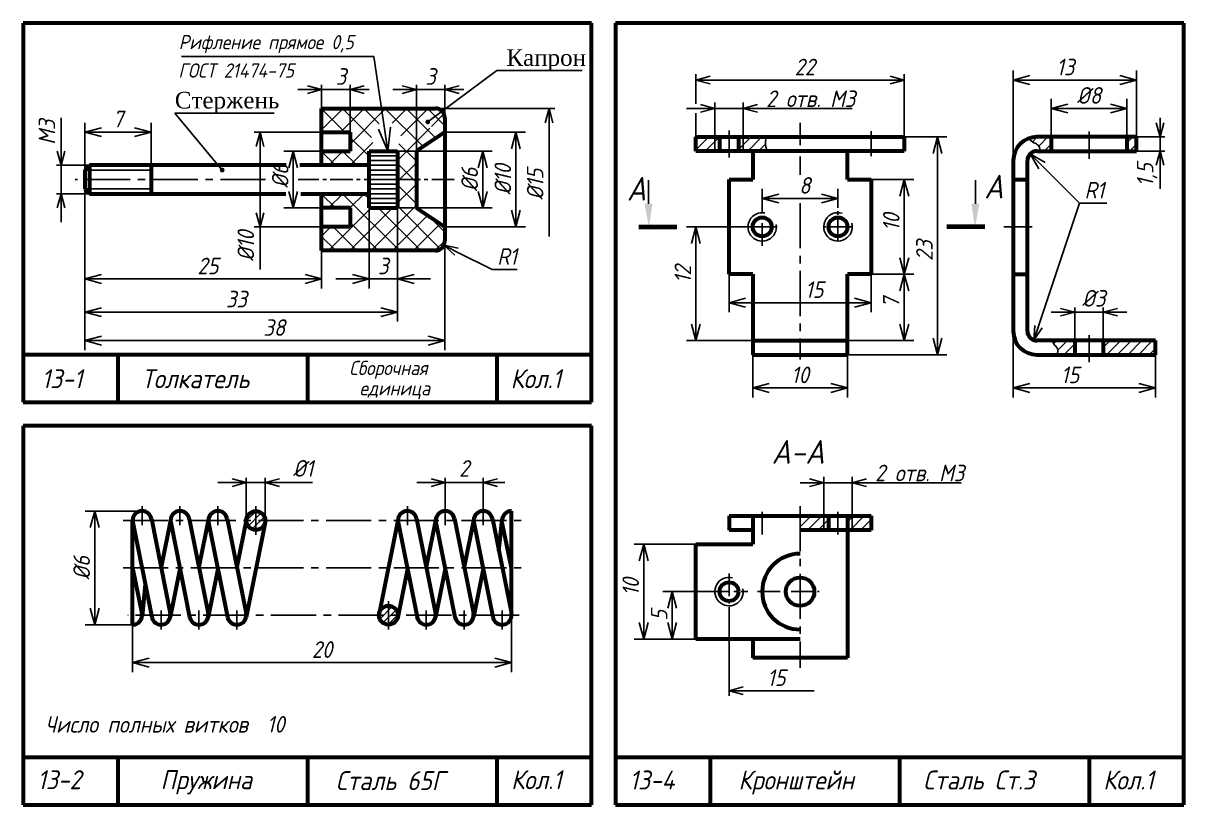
# Model space of a CAD drawing. Header units: millimetres. Extents: x -255 to 513, y 132 to 472.
# Drawn here: x -255 to -10, y 307 to 472 of the extents above; entities that cross this region are included whole.
import ezdxf

# ---------------------------------------------------------------- set-up
doc = ezdxf.new("R2010")
doc.units = ezdxf.units.MM
doc.header["$LTSCALE"] = 0.5
doc.linetypes.add('CENTER2', pattern=[28.575, 19.05, -3.175, 3.175, -3.175])
doc.layers.get('Defpoints').update_dxf_attribs({"color": 5})
doc.styles.get("Standard").update_dxf_attribs({"font": 'isocpeui.ttf', "width": 0.9})
doc.styles.add('стиль1', font='TIMES.TTF')
doc.dimstyles.new('Standart 1', dxfattribs={"dimtxt": 3.5, "dimasz": 3.5, "dimexe": 2, "dimexo": 0, "dimgap": 1, "dimtad": 1, "dimtoh": 1, "dimdec": 0, "dimtxsty": 'Standard', "dimblk": 'OPEN30', "dimcen": 2.5, "dimadec": 0, "dimazin": 0, "dimtfac": 1, "dimtdec": 0, "dimtmove": 0, "dimatfit": 3, "dimldrblk": 'DOTSMALL', "dimfxl": 0, "dimarcsym": 0})
pattern_1 = [(45, (19, -31), (-2.245064, 2.245064), []), (135, (19, -31), (-2.245064, -2.245064), [])]
pattern_2 = [(45, (-285, 287), (-1.122532, 1.122532), [])]

# ---------------------------------------------------------------- blocks, each defined once
blk = doc.blocks.new('_Open30')
at = {"color": 0, "linetype": 'ByBlock', "lineweight": -2}
for p, q in [((-1, 0.268), (0, 0)), ((0, 0), (-1, -0.268)), ((0, 0), (-1, 0))]:
    blk.add_line(p, q, dxfattribs=at)
blk = doc.blocks.new('*D63')
at = {"color": 0, "lineweight": -2}
for p, q in [((-176, 445), (-156, 445)), ((-158, 441.5), (-158, 436.5)), ((-176, 433), (-156, 433))]:
    blk.add_line(p, q, dxfattribs=at)
at = {"layer": 'Defpoints', "color": 0}
for p in [(-176, 445), (-176, 433), (-158, 433)]:
    blk.add_point(p, dxfattribs=at)
at = {"color": 0, "lineweight": -2, "xscale": 3.5, "yscale": 3.5, "zscale": 3.5}
for p, rotation in [((-158, 445), 90), ((-158, 433), 270)]:
    blk.add_blockref('_Open30', p, dxfattribs=dict(at, rotation=rotation))
at = {"color": 0, "lineweight": -3, "insert": (-160.75, 439), "char_height": 3.5, "attachment_point": 5, "rotation": 90}
blk.add_mtext('%%c6', dxfattribs=at)
blk = doc.blocks.new('_DotSmall')
at = {"color": 0, "linetype": 'ByBlock', "const_width": 0.5}
blk.add_lwpolyline([(-0.0625, 0, 1), (0.0625, 0, 1)], format="xyb", close=True, dxfattribs=at)
blk = doc.blocks.new('*D64')
at = {"color": 0, "lineweight": -2}
for p, q in [((-166, 449), (-149, 449)), ((-151, 432.5), (-151, 445.5)), ((-166, 429), (-149, 429))]:
    blk.add_line(p, q, dxfattribs=at)
at = {"layer": 'Defpoints', "color": 0}
for p in [(-166, 449), (-151, 449), (-166, 429)]:
    blk.add_point(p, dxfattribs=at)
at = {"color": 0, "lineweight": -2, "xscale": 3.5, "yscale": 3.5, "zscale": 3.5}
for p, rotation in [((-151, 449), 90), ((-151, 429), 270)]:
    blk.add_blockref('_Open30', p, dxfattribs=dict(at, rotation=rotation))
at = {"color": 0, "lineweight": -3, "insert": (-153.75, 439), "char_height": 3.5, "attachment_point": 5, "rotation": 90}
blk.add_mtext('%%c10', dxfattribs=at)
blk = doc.blocks.new('*D65')
at = {"color": 0, "lineweight": -2}
for p, q in [((-242, 437), (-242, 403)), ((-166, 426), (-166, 403)), ((-238.5, 405), (-169.5, 405))]:
    blk.add_line(p, q, dxfattribs=at)
at = {"layer": 'Defpoints', "color": 0}
for p in [(-242, 437), (-166, 426), (-166, 405)]:
    blk.add_point(p, dxfattribs=at)
at = {"color": 0, "lineweight": -2, "xscale": 3.5, "yscale": 3.5, "zscale": 3.5, "rotation": 180}
blk.add_blockref('_Open30', (-242, 405), dxfattribs=at)
at = {"color": 0, "lineweight": -2, "xscale": 3.5, "yscale": 3.5, "zscale": 3.5}
blk.add_blockref('_Open30', (-166, 405), dxfattribs=at)
at = {"color": 0, "lineweight": -3, "insert": (-202, 407.75), "char_height": 3.5, "attachment_point": 5}
blk.add_mtext('38', dxfattribs=at)
blk = doc.blocks.new('*D66')
at = {"color": 0, "lineweight": -2}
for p, q in [((-242, 441), (-242, 451)), ((-228, 442), (-228, 451)), ((-231.5, 449), (-238.5, 449))]:
    blk.add_line(p, q, dxfattribs=at)
at = {"layer": 'Defpoints', "color": 0}
for p in [(-242, 449), (-242, 441), (-228, 442)]:
    blk.add_point(p, dxfattribs=at)
at = {"color": 0, "lineweight": -2, "xscale": 3.5, "yscale": 3.5, "zscale": 3.5, "rotation": 180}
blk.add_blockref('_Open30', (-242, 449), dxfattribs=at)
at = {"color": 0, "lineweight": -2, "xscale": 3.5, "yscale": 3.5, "zscale": 3.5}
blk.add_blockref('_Open30', (-228, 449), dxfattribs=at)
at = {"color": 0, "lineweight": -3, "insert": (-235, 451.77), "char_height": 3.5, "attachment_point": 5}
blk.add_mtext('7', dxfattribs=at)
blk = doc.blocks.new('*D67')
at = {"color": 0, "lineweight": -2}
for p, q in [((-242, 437), (-242, 416)), ((-192, 424), (-192, 416)), ((-238.5, 418), (-195.5, 418))]:
    blk.add_line(p, q, dxfattribs=at)
at = {"layer": 'Defpoints', "color": 0}
for p in [(-242, 437), (-192, 424), (-192, 418)]:
    blk.add_point(p, dxfattribs=at)
at = {"color": 0, "lineweight": -2, "xscale": 3.5, "yscale": 3.5, "zscale": 3.5, "rotation": 180}
blk.add_blockref('_Open30', (-242, 418), dxfattribs=at)
at = {"color": 0, "lineweight": -2, "xscale": 3.5, "yscale": 3.5, "zscale": 3.5}
blk.add_blockref('_Open30', (-192, 418), dxfattribs=at)
at = {"color": 0, "lineweight": -3, "insert": (-216, 420.75), "char_height": 3.5, "attachment_point": 5}
blk.add_mtext('25', dxfattribs=at)
blk = doc.blocks.new('*D68')
at = {"color": 0, "lineweight": -2}
for p, q in [((-176, 433), (-176, 409)), ((-242, 416), (-242, 409)), ((-179.5, 411), (-238.5, 411))]:
    blk.add_line(p, q, dxfattribs=at)
at = {"layer": 'Defpoints', "color": 0}
for p in [(-176, 433), (-242, 416), (-242, 411)]:
    blk.add_point(p, dxfattribs=at)
at = {"color": 0, "lineweight": -2, "xscale": 3.5, "yscale": 3.5, "zscale": 3.5, "rotation": 180}
blk.add_blockref('_Open30', (-242, 411), dxfattribs=at)
at = {"color": 0, "lineweight": -2, "xscale": 3.5, "yscale": 3.5, "zscale": 3.5}
blk.add_blockref('_Open30', (-176, 411), dxfattribs=at)
at = {"color": 0, "lineweight": -3, "insert": (-210, 413.75), "char_height": 3.5, "attachment_point": 5}
blk.add_mtext('33', dxfattribs=at)
blk = doc.blocks.new('*D69')
at = {"color": 0, "lineweight": -2}
for p, q in [((-182, 433), (-182, 416)), ((-176, 419), (-176, 416)), ((-185.5, 418), (-189, 418)), ((-182, 418), (-176, 418)), ((-172.5, 418), (-169, 418))]:
    blk.add_line(p, q, dxfattribs=at)
at = {"layer": 'Defpoints', "color": 0}
for p in [(-182, 433), (-176, 419), (-176, 418)]:
    blk.add_point(p, dxfattribs=at)
at = {"color": 0, "lineweight": -2, "xscale": 3.5, "yscale": 3.5, "zscale": 3.5}
blk.add_blockref('_Open30', (-182, 418), dxfattribs=at)
at = {"color": 0, "lineweight": -2, "xscale": 3.5, "yscale": 3.5, "zscale": 3.5, "rotation": 180}
blk.add_blockref('_Open30', (-176, 418), dxfattribs=at)
at = {"color": 0, "lineweight": -3, "insert": (-179, 420.75), "char_height": 3.5, "attachment_point": 5}
blk.add_mtext('3', dxfattribs=at)
blk = doc.blocks.new('*D70')
at = {"color": 0, "lineweight": -2}
for p, q in [((-192, 445), (-200, 445)), ((-198, 441.5), (-198, 436.5)), ((-192, 433), (-200, 433))]:
    blk.add_line(p, q, dxfattribs=at)
at = {"layer": 'Defpoints', "color": 0}
for p in [(-192, 445), (-198, 433), (-192, 433)]:
    blk.add_point(p, dxfattribs=at)
at = {"color": 0, "lineweight": -2, "xscale": 3.5, "yscale": 3.5, "zscale": 3.5}
for p, rotation in [((-198, 445), 90), ((-198, 433), 270)]:
    blk.add_blockref('_Open30', p, dxfattribs=dict(at, rotation=rotation))
at = {"color": 0, "lineweight": -3, "insert": (-200.75, 439.73), "char_height": 3.5, "attachment_point": 5, "rotation": 90}
blk.add_mtext('%%c6', dxfattribs=at)
blk = doc.blocks.new('*D71')
at = {"color": 0, "lineweight": -2}
for p, q in [((-231.91, 347.01), (-231.91, 335.01)), ((-151.91, 347.01), (-151.91, 335.01)), ((-228.41, 337.01), (-155.41, 337.01))]:
    blk.add_line(p, q, dxfattribs=at)
at = {"layer": 'Defpoints', "color": 0}
for p in [(-231.91, 347.01), (-151.91, 347.01), (-151.91, 337.01)]:
    blk.add_point(p, dxfattribs=at)
at = {"color": 0, "lineweight": -2, "xscale": 3.5, "yscale": 3.5, "zscale": 3.5, "rotation": 180}
blk.add_blockref('_Open30', (-231.91, 337.01), dxfattribs=at)
at = {"color": 0, "lineweight": -2, "xscale": 3.5, "yscale": 3.5, "zscale": 3.5}
blk.add_blockref('_Open30', (-151.91, 337.01), dxfattribs=at)
at = {"color": 0, "lineweight": -3, "insert": (-191.91, 339.76), "char_height": 3.5, "attachment_point": 5}
blk.add_mtext('20', dxfattribs=at)
blk = doc.blocks.new('*D72')
at = {"color": 0, "lineweight": -2}
for p, q in [((-229.91, 369.01), (-241.91, 369.01)), ((-239.91, 348.51), (-239.91, 365.51)), ((-231.91, 345.01), (-241.91, 345.01))]:
    blk.add_line(p, q, dxfattribs=at)
at = {"layer": 'Defpoints', "color": 0}
for p in [(-239.91, 369.01), (-229.91, 369.01), (-231.91, 345.01)]:
    blk.add_point(p, dxfattribs=at)
at = {"color": 0, "lineweight": -2, "xscale": 3.5, "yscale": 3.5, "zscale": 3.5}
for p, rotation in [((-239.91, 369.01), 90), ((-239.91, 345.01), 270)]:
    blk.add_blockref('_Open30', p, dxfattribs=dict(at, rotation=rotation))
at = {"color": 0, "lineweight": -3, "insert": (-242.66, 357.01), "char_height": 3.5, "attachment_point": 5, "rotation": 90}
blk.add_mtext('%%c6', dxfattribs=at)
blk = doc.blocks.new('*D73')
at = {"color": 0, "lineweight": -2}
for p, q in [((-46, 443), (-46, 462)), ((-20, 448), (-20, 462)), ((-42.5, 460), (-23.5, 460))]:
    blk.add_line(p, q, dxfattribs=at)
at = {"layer": 'Defpoints', "color": 0}
for p in [(-20, 460), (-20, 448), (-46, 443)]:
    blk.add_point(p, dxfattribs=at)
at = {"color": 0, "lineweight": -2, "xscale": 3.5, "yscale": 3.5, "zscale": 3.5, "rotation": 180}
blk.add_blockref('_Open30', (-46, 460), dxfattribs=at)
at = {"color": 0, "lineweight": -2, "xscale": 3.5, "yscale": 3.5, "zscale": 3.5}
blk.add_blockref('_Open30', (-20, 460), dxfattribs=at)
at = {"color": 0, "lineweight": -3, "insert": (-35, 462.75), "char_height": 3.5, "attachment_point": 5}
blk.add_mtext('13', dxfattribs=at)
blk = doc.blocks.new('*D74')
at = {"color": 0, "lineweight": -2}
for p, q in [((-106, 419), (-106, 411)), ((-76, 419), (-76, 411)), ((-102.5, 413), (-79.5, 413))]:
    blk.add_line(p, q, dxfattribs=at)
at = {"layer": 'Defpoints', "color": 0}
for p in [(-106, 419), (-76, 419), (-76, 413)]:
    blk.add_point(p, dxfattribs=at)
at = {"color": 0, "lineweight": -2, "xscale": 3.5, "yscale": 3.5, "zscale": 3.5, "rotation": 180}
blk.add_blockref('_Open30', (-106, 413), dxfattribs=at)
at = {"color": 0, "lineweight": -2, "xscale": 3.5, "yscale": 3.5, "zscale": 3.5}
blk.add_blockref('_Open30', (-76, 413), dxfattribs=at)
at = {"color": 0, "lineweight": -3, "insert": (-88, 415.75), "char_height": 3.5, "attachment_point": 5}
blk.add_mtext('15', dxfattribs=at)
blk = doc.blocks.new('*D75')
at = {"color": 0, "lineweight": -2}
for p, q in [((-101, 429), (-115, 429)), ((-113, 425.5), (-113, 408.5)), ((-101, 405), (-115, 405))]:
    blk.add_line(p, q, dxfattribs=at)
at = {"layer": 'Defpoints', "color": 0}
for p in [(-101, 429), (-113, 405), (-101, 405)]:
    blk.add_point(p, dxfattribs=at)
at = {"color": 0, "lineweight": -2, "xscale": 3.5, "yscale": 3.5, "zscale": 3.5}
for p, rotation in [((-113, 429), 90), ((-113, 405), 270)]:
    blk.add_blockref('_Open30', p, dxfattribs=dict(at, rotation=rotation))
at = {"color": 0, "lineweight": -3, "insert": (-115.75, 419), "char_height": 3.5, "attachment_point": 5, "rotation": 90}
blk.add_mtext('12', dxfattribs=at)
blk = doc.blocks.new('*D76')
at = {"color": 0, "lineweight": -2}
for p, q in [((-81, 448), (-60, 448)), ((-62, 405.5), (-62, 444.5)), ((-81, 402), (-60, 402))]:
    blk.add_line(p, q, dxfattribs=at)
at = {"layer": 'Defpoints', "color": 0}
for p in [(-81, 448), (-62, 448), (-81, 402)]:
    blk.add_point(p, dxfattribs=at)
at = {"color": 0, "lineweight": -2, "xscale": 3.5, "yscale": 3.5, "zscale": 3.5}
for p, rotation in [((-62, 448), 90), ((-62, 402), 270)]:
    blk.add_blockref('_Open30', p, dxfattribs=dict(at, rotation=rotation))
at = {"color": 0, "lineweight": -3, "insert": (-64.75, 424), "char_height": 3.5, "attachment_point": 5, "rotation": 90}
blk.add_mtext('23', dxfattribs=at)
blk = doc.blocks.new('*D77')
at = {"color": 0, "lineweight": -2}
for p, q in [((-32.03, 434), (-39.94, 441.94)), ((-26.69, 434), (-32.03, 434))]:
    blk.add_line(p, q, dxfattribs=at)
at = {"layer": 'Defpoints', "color": 0}
for p in [(-42.41, 444.42), (-41, 443)]:
    blk.add_point(p, dxfattribs=at)
at = {"color": 0, "lineweight": -2, "xscale": 3.5, "yscale": 3.5, "zscale": 3.5, "rotation": 134.9253212110951}
blk.add_blockref('_Open30', (-42.41, 444.42), dxfattribs=at)
at = {"color": 0, "lineweight": -3, "insert": (-28.86, 436.75), "char_height": 3.5, "attachment_point": 5}
blk.add_mtext('R1', dxfattribs=at)
blk = doc.blocks.new('*D78')
at = {"color": 0, "lineweight": -2}
for p, q in [((-76, 439), (-67, 439)), ((-69, 435.5), (-69, 422.5)), ((-76, 419), (-67, 419))]:
    blk.add_line(p, q, dxfattribs=at)
at = {"layer": 'Defpoints', "color": 0}
for p in [(-76, 439), (-76, 419), (-69, 419)]:
    blk.add_point(p, dxfattribs=at)
at = {"color": 0, "lineweight": -2, "xscale": 3.5, "yscale": 3.5, "zscale": 3.5}
for p, rotation in [((-69, 439), 90), ((-69, 419), 270)]:
    blk.add_blockref('_Open30', p, dxfattribs=dict(at, rotation=rotation))
at = {"color": 0, "lineweight": -3, "insert": (-71.75, 430), "char_height": 3.5, "attachment_point": 5, "rotation": 90}
blk.add_mtext('10', dxfattribs=at)
blk = doc.blocks.new('*D79')
at = {"color": 0, "lineweight": -2}
for p, q in [((-81, 419), (-67, 419)), ((-69, 408.5), (-69, 415.5)), ((-81, 405), (-67, 405))]:
    blk.add_line(p, q, dxfattribs=at)
at = {"layer": 'Defpoints', "color": 0}
for p in [(-81, 419), (-69, 419), (-81, 405)]:
    blk.add_point(p, dxfattribs=at)
at = {"color": 0, "lineweight": -2, "xscale": 3.5, "yscale": 3.5, "zscale": 3.5}
for p, rotation in [((-69, 419), 90), ((-69, 405), 270)]:
    blk.add_blockref('_Open30', p, dxfattribs=dict(at, rotation=rotation))
at = {"color": 0, "lineweight": -3, "insert": (-71.77, 413), "char_height": 3.5, "attachment_point": 5, "rotation": 90}
blk.add_mtext('7', dxfattribs=at)
blk = doc.blocks.new('*D80')
at = {"color": 0, "lineweight": -2}
for p, q in [((-101, 402), (-101, 393)), ((-81, 402), (-81, 393)), ((-97.5, 395), (-84.5, 395))]:
    blk.add_line(p, q, dxfattribs=at)
at = {"layer": 'Defpoints', "color": 0}
for p in [(-101, 402), (-81, 402), (-81, 395)]:
    blk.add_point(p, dxfattribs=at)
at = {"color": 0, "lineweight": -2, "xscale": 3.5, "yscale": 3.5, "zscale": 3.5, "rotation": 180}
blk.add_blockref('_Open30', (-101, 395), dxfattribs=at)
at = {"color": 0, "lineweight": -2, "xscale": 3.5, "yscale": 3.5, "zscale": 3.5}
blk.add_blockref('_Open30', (-81, 395), dxfattribs=at)
at = {"color": 0, "lineweight": -3, "insert": (-91, 397.75), "char_height": 3.5, "attachment_point": 5}
blk.add_mtext('10', dxfattribs=at)
blk = doc.blocks.new('*D81')
at = {"color": 0, "lineweight": -2}
for p, q in [((-46, 406), (-46, 393)), ((-16, 402), (-16, 393)), ((-42.5, 395), (-19.5, 395))]:
    blk.add_line(p, q, dxfattribs=at)
at = {"layer": 'Defpoints', "color": 0}
for p in [(-46, 406), (-16, 402), (-16, 395)]:
    blk.add_point(p, dxfattribs=at)
at = {"color": 0, "lineweight": -2, "xscale": 3.5, "yscale": 3.5, "zscale": 3.5, "rotation": 180}
blk.add_blockref('_Open30', (-46, 395), dxfattribs=at)
at = {"color": 0, "lineweight": -2, "xscale": 3.5, "yscale": 3.5, "zscale": 3.5}
blk.add_blockref('_Open30', (-16, 395), dxfattribs=at)
at = {"color": 0, "lineweight": -3, "insert": (-34, 397.75), "char_height": 3.5, "attachment_point": 5}
blk.add_mtext('15', dxfattribs=at)
blk = doc.blocks.new('*D82')
at = {"color": 0, "lineweight": -2}
for p, q in [((-113, 362), (-126, 362)), ((-124, 345.5), (-124, 358.5)), ((-113, 342), (-126, 342))]:
    blk.add_line(p, q, dxfattribs=at)
at = {"layer": 'Defpoints', "color": 0}
for p in [(-124, 362), (-113, 362), (-113, 342)]:
    blk.add_point(p, dxfattribs=at)
at = {"color": 0, "lineweight": -2, "xscale": 3.5, "yscale": 3.5, "zscale": 3.5}
for p, rotation in [((-124, 362), 90), ((-124, 342), 270)]:
    blk.add_blockref('_Open30', p, dxfattribs=dict(at, rotation=rotation))
at = {"color": 0, "lineweight": -3, "insert": (-126.75, 353), "char_height": 3.5, "attachment_point": 5, "rotation": 90}
blk.add_mtext('10', dxfattribs=at)
blk = doc.blocks.new('*D83')
at = {"color": 0, "lineweight": -2}
for p, q in [((-99, 433), (-99, 437)), ((-83, 433), (-83, 437)), ((-95.5, 435), (-86.5, 435))]:
    blk.add_line(p, q, dxfattribs=at)
at = {"layer": 'Defpoints', "color": 0}
for p in [(-83, 435), (-99, 433), (-83, 433)]:
    blk.add_point(p, dxfattribs=at)
at = {"color": 0, "lineweight": -2, "xscale": 3.5, "yscale": 3.5, "zscale": 3.5, "rotation": 180}
blk.add_blockref('_Open30', (-99, 435), dxfattribs=at)
at = {"color": 0, "lineweight": -2, "xscale": 3.5, "yscale": 3.5, "zscale": 3.5}
blk.add_blockref('_Open30', (-83, 435), dxfattribs=at)
at = {"color": 0, "lineweight": -3, "insert": (-90, 437.75), "char_height": 3.5, "attachment_point": 5}
blk.add_mtext('8', dxfattribs=at)
blk = doc.blocks.new('*D84')
at = {"color": 0, "lineweight": -2}
for p, q in [((-38, 448), (-38, 456)), ((-22, 448), (-22, 456)), ((-34.5, 454), (-25.5, 454))]:
    blk.add_line(p, q, dxfattribs=at)
at = {"layer": 'Defpoints', "color": 0}
for p in [(-22, 454), (-38, 448), (-22, 448)]:
    blk.add_point(p, dxfattribs=at)
at = {"color": 0, "lineweight": -2, "xscale": 3.5, "yscale": 3.5, "zscale": 3.5, "rotation": 180}
blk.add_blockref('_Open30', (-38, 454), dxfattribs=at)
at = {"color": 0, "lineweight": -2, "xscale": 3.5, "yscale": 3.5, "zscale": 3.5}
blk.add_blockref('_Open30', (-22, 454), dxfattribs=at)
at = {"color": 0, "lineweight": -3, "insert": (-30, 456.75), "char_height": 3.5, "attachment_point": 5}
blk.add_mtext('%%c8', dxfattribs=at)
blk = doc.blocks.new('*D85')
at = {"color": 0, "lineweight": -2}
for p, q in [((-110, 352), (-120, 352)), ((-118, 348.5), (-118, 345.5)), ((-113, 342), (-120, 342))]:
    blk.add_line(p, q, dxfattribs=at)
at = {"layer": 'Defpoints', "color": 0}
for p in [(-110, 352), (-118, 342), (-113, 342)]:
    blk.add_point(p, dxfattribs=at)
at = {"color": 0, "lineweight": -2, "xscale": 3.5, "yscale": 3.5, "zscale": 3.5}
for p, rotation in [((-118, 352), 90), ((-118, 342), 270)]:
    blk.add_blockref('_Open30', p, dxfattribs=dict(at, rotation=rotation))
at = {"color": 0, "lineweight": -3, "insert": (-120.75, 347), "char_height": 3.5, "attachment_point": 5, "rotation": 90}
blk.add_mtext('5', dxfattribs=at)

msp = doc.modelspace()

# ---------------------------------------------------------------- hatches: boundary and pattern name
at = {"lineweight": -3}
h = msp.add_hatch(dxfattribs=at)
h.set_pattern_fill('ANSI37', color=256, style=0)
h.set_pattern_definition(pattern_1)
edge = h.paths.add_edge_path()
edge.add_line((-172, 454), (-179.35, 454))
edge.add_line((-179.35, 454), (-178.91, 451.07))
edge.add_ellipse((-178.39, 448.06), major_axis=(-3.12, 0), ratio=0.980445, start_angle=97.1596, end_angle=279.6865, ccw=False)
edge.add_line((-178, 445.02), (-178, 445))
edge.add_line((-178, 445), (-176, 445))
edge.add_line((-176, 445), (-176, 439))
edge.add_line((-176, 439), (-172, 439))
edge.add_line((-172, 439), (-172, 445))
edge.add_line((-172, 445), (-172, 454))
edge = h.paths.add_edge_path()
edge.add_ellipse((-178.39, 448.06), major_axis=(-3.12, 0), ratio=0.980445, start_angle=279.6865, end_angle=450, ccw=False)
edge.add_line((-178.91, 451.07), (-179.35, 454))
edge.add_line((-179.35, 454), (-186, 454))
edge.add_line((-186, 454), (-186, 449))
edge.add_line((-186, 449), (-186, 445))
edge.add_line((-186, 445), (-192, 445))
edge.add_line((-192, 445), (-192, 442))
edge.add_line((-192, 442), (-182, 442))
edge.add_line((-182, 442), (-182, 445))
edge.add_line((-182, 445), (-178.44, 445))
h.paths.add_polyline_path([(-186, 454), (-192, 454), (-192, 454), (-192, 449), (-186, 449)], flags=17)
h.paths.add_polyline_path([(-166, 449), (-166, 452, 0.065055), (-166.07, 452.51), (-168.81, 450.16, -0.179033), (-168.75, 450, -1), (-169.25, 450, -0.696305), (-168.81, 450.16), (-166.07, 452.51, 0.339886), (-168, 454), (-168, 454, -0.0001), (-168, 454), (-172, 454), (-172, 445)])
h = msp.add_hatch(dxfattribs=at)
h.set_pattern_fill('ANSI31', scale=0.5, style=0)
h.set_pattern_definition([(45, (-293, 281), (-1.122532, 1.122532), [])])
edge = h.paths.add_edge_path()
edge.add_line((-103, 448), (-103, 445))
edge.add_line((-103, 445), (-97.92, 445))
edge.add_spline(control_points=[(-97.92, 445), (-98.14, 445.61), (-98.5, 446.62), (-98.17, 447.61), (-98.04, 448)], knot_values=[0, 0, 0, 0, 1.877942, 3.078878, 3.078878, 3.078878, 3.078878], degree=3, periodic=0)
edge.add_line((-98.04, 448), (-103, 448))
h.paths.add_polyline_path([(-103, 448), (-104, 448), (-104, 445), (-103, 445)])
h.paths.add_polyline_path([(-108, 448), (-109, 448), (-109, 445), (-108, 445)])
h.paths.add_polyline_path([(-109, 448), (-113, 448), (-113, 445), (-109, 445)])
h = msp.add_hatch(dxfattribs=at)
h.set_pattern_fill('ANSI31', scale=0.5, style=0)
h.set_pattern_definition(pattern_2)
edge = h.paths.add_edge_path()
edge.add_line((-38, 448), (-41, 448))
edge.add_arc((-41, 443), 5, 90, 110.1987)
edge.add_spline(control_points=[(-42.73, 447.69), (-42.5, 447.39), (-41.96, 446.85), (-40.58, 446.39), (-40.36, 445.56), (-40.36, 445)], knot_values=[1.25964, 1.25964, 1.25964, 1.25964, 2.391231, 3.585754, 5.193062, 5.193062, 5.193062, 5.193062], degree=3, periodic=0)
edge.add_line((-40.36, 445), (-38, 445))
edge.add_line((-38, 445), (-38, 448))
h.paths.add_polyline_path([(-20, 448), (-22, 448), (-22, 445), (-20, 445)])
h = msp.add_hatch(dxfattribs=at)
h.set_pattern_fill('ANSI37', color=256, style=0)
h.set_pattern_definition(pattern_1)
h.paths.add_polyline_path([(-172, 433), (-172, 439), (-176, 439), (-176, 433), (-182, 433), (-182, 436), (-192, 436), (-192, 433), (-186, 433), (-186, 429), (-192, 429), (-192, 424), (-168, 424, 0.414214), (-166, 426), (-166, 429)])
h = msp.add_hatch(dxfattribs=at)
h.set_pattern_fill('ANSI31', scale=0.5, style=0)
h.set_pattern_definition(pattern_2)
h.paths.add_polyline_path([(-16, 405), (-27, 405), (-27, 402), (-16, 402)])
edge = h.paths.add_edge_path()
edge.add_line((-33, 405), (-37.42, 405))
edge.add_spline(control_points=[(-37.42, 405), (-37.55, 404.79), (-37.64, 404.24), (-36.35, 403.3), (-36.56, 402.46), (-36.85, 402)], knot_values=[1.737105, 1.737105, 1.737105, 1.737105, 2.554465, 3.876955, 5.394058, 5.394058, 5.394058, 5.394058], degree=3, periodic=0)
edge.add_line((-36.85, 402), (-33, 402))
edge.add_line((-33, 402), (-33, 405))
h = msp.add_hatch(dxfattribs=at)
h.set_pattern_fill('ANSI31', scale=0.33, style=0)
h.set_pattern_definition([(45, (-399.9138, 292.0107), (-0.740871, 0.740871), [])])
edge = h.paths.add_edge_path()
edge.add_arc((-205.91, 367.01), 2, 0, 360)
edge = h.paths.add_edge_path()
edge.add_arc((-177.91, 347.01), 2, 0, 360)
h = msp.add_hatch(dxfattribs=at)
h.set_pattern_fill('ANSI31', scale=0.5, style=0)
h.set_pattern_definition([(45, (-285, 257), (-1.122532, 1.122532), [])])
h.paths.add_polyline_path([(-86, 368), (-91, 368), (-91, 365), (-86, 365)])
h.paths.add_polyline_path([(-85, 368), (-86, 368), (-86, 365), (-85, 365)])
h.paths.add_polyline_path([(-80, 368), (-81, 368), (-81, 365), (-80, 365)])
h.paths.add_polyline_path([(-76, 368), (-80, 368), (-80, 365), (-76, 365)])

# ---------------------------------------------------------------- linework, layer by layer
at = {"color": 7, "lineweight": 60}
for p, q in [((-135, 472), (-255, 472)), ((-255, 472), (-255, 392)), ((-135, 392), (-135, 472)), ((-130, 472), (-130, 307)), ((-10, 472), (-130, 472)), ((-10, 307), (-10, 472)), ((-192, 454), (-168, 454)), ((-192, 442), (-192, 454)), ((-166, 452), (-166, 426)), ((-192, 449), (-186, 449)), ((-186, 449), (-186, 445)), ((-166, 449), (-172, 445)), ((-113, 448), (-69, 448)), ((-113, 445), (-113, 448)), ((-108, 448), (-108, 445)), ((-104, 448), (-104, 445)), ((-69, 448), (-69, 445)), ((-20, 448), (-41, 448)), ((-38, 448), (-38, 445)), ((-22, 448), (-22, 445)), ((-20, 445), (-20, 448)), ((-192, 445), (-186, 445)), ((-182, 433), (-182, 445)), ((-182, 445), (-176, 445)), ((-176, 445), (-176, 433)), ((-172, 445), (-172, 433)), ((-69, 445), (-113, 445)), ((-101, 445), (-101, 439)), ((-81, 439), (-81, 445)), ((-41, 445), (-20, 445)), ((-242, 441), (-241, 442)), ((-242, 441), (-242, 437)), ((-241, 442), (-241, 436)), ((-199.48, 442), (-241, 442)), ((-228, 442), (-228, 436)), ((-182, 442), (-196.57, 442)), ((-46, 443), (-46, 407)), ((-43, 407), (-43, 443)), ((-106, 419), (-106, 439)), ((-106, 439), (-101, 439)), ((-81, 439), (-76, 439)), ((-76, 439), (-76, 419)), ((-46, 439), (-43, 439)), ((-242, 437), (-241, 436)), ((-241, 436), (-199.58, 436)), ((-196.37, 436), (-182, 436)), ((-192, 424), (-192, 436)), ((-186, 433), (-192, 433)), ((-186, 433), (-186, 429)), ((-182, 433), (-176, 433)), ((-172, 433), (-166, 429)), ((-186, 429), (-192, 429)), ((-168, 424), (-192, 424)), ((-101, 419), (-106, 419)), ((-101, 419), (-101, 402)), ((-76, 419), (-81, 419)), ((-81, 402), (-81, 419)), ((-46, 419), (-43, 419)), ((-101, 405), (-81, 405)), ((-16, 405), (-41, 405)), ((-33, 405), (-33, 402)), ((-27, 405), (-27, 402)), ((-16, 402), (-16, 405)), ((-135, 402), (-255, 402)), ((-235, 402), (-235, 392)), ((-195, 402), (-195, 392)), ((-155, 402), (-155, 392)), ((-101, 402), (-81, 402)), ((-41, 402), (-16, 402)), ((-255, 392), (-135, 392)), ((-135, 387), (-255, 387)), ((-255, 387), (-255, 307)), ((-135, 307), (-135, 387)), ((-151.91, 347.01), (-151.91, 369.01)), ((-106, 368), (-106, 365)), ((-106, 368), (-76, 368)), ((-101, 368), (-101, 362)), ((-85, 368), (-85, 365)), ((-81, 368), (-81, 365)), ((-76, 368), (-76, 365)), ((-231.91, 345.01), (-231.91, 367.01)), ((-231.87, 366.62), (-227.87, 346.62)), ((-227.95, 367.4), (-223.95, 347.4)), ((-223.87, 367.4), (-225.91, 357.21)), ((-223.87, 366.62), (-219.87, 346.62)), ((-219.95, 367.4), (-215.95, 347.4)), ((-215.87, 367.4), (-217.91, 357.21)), ((-215.87, 366.62), (-211.87, 346.62)), ((-211.95, 367.4), (-207.95, 347.4)), ((-207.87, 367.4), (-209.91, 357.21)), ((-203.95, 366.62), (-207.95, 346.62)), ((-175.87, 367.4), (-179.87, 347.4)), ((-175.87, 366.62), (-171.87, 346.62)), ((-171.95, 367.4), (-167.95, 347.4)), ((-167.87, 367.4), (-169.91, 357.21)), ((-167.87, 366.62), (-163.87, 346.62)), ((-163.95, 367.4), (-159.95, 347.4)), ((-159.87, 367.4), (-161.91, 357.21)), ((-159.87, 366.62), (-155.87, 346.62)), ((-155.95, 367.4), (-151.95, 347.4)), ((-154.58, 360.54), (-153.9, 367.21)), ((-151.91, 357.01), (-153.87, 366.61)), ((-101, 365), (-106, 365)), ((-76, 365), (-91, 365)), ((-81, 365), (-81, 338)), ((-113, 362), (-101, 362)), ((-113, 342), (-113, 362)), ((-231.91, 357.01), (-229.95, 347.41)), ((-221.91, 356.81), (-223.95, 346.62)), ((-213.91, 356.81), (-215.95, 346.62)), ((-173.91, 356.81), (-175.95, 346.62)), ((-165.91, 356.81), (-167.95, 346.62)), ((-157.91, 356.81), (-159.95, 346.62)), ((-229.25, 353.48), (-229.92, 346.81)), ((-91, 342), (-113, 342)), ((-101, 342), (-101, 338)), ((-81, 338), (-101, 338)), ((-135, 317), (-255, 317)), ((-235, 317), (-235, 307)), ((-195, 317), (-195, 307)), ((-155, 317), (-155, 307)), ((-130, 317), (-130, 307)), ((-10, 317), (-130, 317)), ((-110, 317), (-110, 307)), ((-70, 317), (-70, 307)), ((-30, 317), (-30, 307)), ((-255, 307), (-135, 307)), ((-130, 307), (-10, 307))]:
    msp.add_line(p, q, dxfattribs=at)
at = {"color": 7, "lineweight": -3}
for p, q in [((-221.58, 465), (-181, 465)), ((-181, 465), (-178, 445)), ((-169.6, 451.15), (-155, 462)), ((-155, 462), (-137, 462)), ((-113, 455), (-113, 461.25)), ((-69, 448), (-69, 461.25)), ((-192, 454), (-192, 459)), ((-186, 449), (-186, 459)), ((-172, 445), (-172, 459)), ((-166, 452), (-166, 459)), ((-110, 460), (-72, 460)), ((-182, 458), (-197, 458)), ((-177, 458), (-162, 458)), ((-168, 454), (-142.75, 454)), ((-112, 454), (-115, 454)), ((-109, 448), (-109, 455.25)), ((-109, 454), (-103, 454)), ((-103, 448), (-103, 455.25)), ((-100, 454), (-80, 454)), ((-247, 445), (-247, 452)), ((-213, 441), (-223, 453)), ((-223, 453), (-202, 453)), ((-144, 451), (-144, 427)), ((-113, 448), (-113, 453)), ((-15, 452), (-15, 437)), ((-192, 449), (-206.25, 449)), ((-178, 445), (-180, 449.63)), ((-178, 445), (-177.44, 450.04)), ((-106, 449.33), (-106, 443.67)), ((-76, 449.21), (-76, 443.92)), ((-205, 446), (-205, 420)), ((-109, 448), (-109, 445)), ((-103, 448), (-103, 445)), ((-20, 448), (-14, 448)), ((-182, 444), (-176, 444)), ((-20, 445), (-14, 445)), ((-241, 442), (-248, 442)), ((-247, 436), (-247, 442)), ((-242, 441), (-228, 441)), ((-182, 443), (-176, 443)), ((-182, 442), (-176, 442)), ((-182, 441), (-176, 441)), ((-182, 440), (-176, 440)), ((-182, 439), (-176, 439)), ((-123, 433.9), (-123.01, 438.9)), ((-54, 433.9), (-53.99, 438.9)), ((-228, 437), (-242, 437)), ((-182, 438), (-176, 438)), ((-182, 437), (-176, 437)), ((-241, 436), (-248, 436)), ((-182, 436), (-176, 436)), ((-182, 435), (-176, 435)), ((-182, 434), (-176, 434)), ((-32.03, 434), (-41.63, 405.1)), ((-26.26, 434), (-32.03, 434)), ((-247, 433), (-247, 430)), ((-192, 429), (-206.25, 429)), ((-156, 420), (-163.53, 423.76)), ((-150.7, 420), (-156, 420)), ((-33, 412), (-33, 405)), ((-27, 412), (-27, 405)), ((-38, 411), (-22, 411)), ((-210.91, 375.01), (-213.91, 375.01)), ((-207.91, 367.01), (-207.91, 376.01)), ((-207.91, 375.01), (-203.91, 375.01)), ((-203.91, 367.01), (-203.91, 376.01)), ((-200.91, 375.01), (-193.91, 375.01)), ((-171.91, 375.01), (-153.34, 375.01)), ((-165.91, 369.01), (-165.91, 376.01)), ((-157.91, 369.01), (-157.91, 376.01)), ((-91, 375), (-57, 375)), ((-86, 368), (-86, 376.25)), ((-80, 368), (-80, 376.25)), ((-229.91, 366.01), (-229.91, 370.01)), ((-221.91, 366.01), (-221.91, 370.01)), ((-213.91, 366.01), (-213.91, 370.01)), ((-205.91, 364.01), (-205.91, 370.01)), ((-173.91, 366.01), (-173.91, 370.01)), ((-165.91, 366.01), (-165.91, 370.01)), ((-157.91, 366.01), (-157.91, 370.01)), ((-86, 368), (-86, 365)), ((-80, 368), (-80, 365)), ((-225.91, 344.01), (-225.91, 348.01)), ((-217.91, 344.01), (-217.91, 348.01)), ((-209.91, 344.01), (-209.91, 348.01)), ((-177.91, 344.01), (-177.91, 350.01)), ((-169.91, 344.01), (-169.91, 348.01)), ((-161.91, 344.01), (-161.91, 348.01)), ((-153.91, 344.01), (-153.91, 348.01)), ((-106, 348), (-106, 330)), ((-103, 331.07), (-88, 331.07))]:
    msp.add_line(p, q, dxfattribs=at)
at = {"color": 7, "linetype": 'CENTER2', "lineweight": -3, "ltscale": 0.5}
for p, q in [((-91, 451), (-91, 440)), ((-164, 439), (-196.98, 439)), ((-99, 425), (-99, 433)), ((-83, 426), (-83, 433)), ((-96, 429), (-102, 429)), ((-80, 429), (-86, 429)), ((-99, 364.07), (-99, 369.07)), ((-83, 364.07), (-83, 369.23)), ((-106, 355.84), (-106, 347.91)), ((-110.56, 352), (-102, 352)), ((-100, 352), (-87, 352))]:
    msp.add_line(p, q, dxfattribs=at)
at = {"color": 7, "linetype": 'CENTER2', "lineweight": -3}
for p, q in [((-30, 449.11), (-30, 443.4)), ((-203.84, 439), (-244, 439)), ((-91, 434), (-91, 401)), ((-42, 429), (-48, 429)), ((-30, 406.17), (-30, 400.44)), ((-91, 370.07), (-91, 335.88)), ((-233.91, 367.01), (-149.91, 367.01)), ((-233.91, 357.01), (-149.91, 357.01)), ((-150.32, 347.01), (-232.91, 347.01))]:
    msp.add_line(p, q, dxfattribs=at)
at = {"color": 7, "lineweight": 80}
for p, q in [((-125.01, 429), (-117, 429)), ((-51.99, 429), (-60, 429))]:
    msp.add_line(p, q, dxfattribs=at)
at = {"color": 7}
msp.add_line((-113, 362), (-113, 342), dxfattribs=at)
at = {"color": 7, "const_width": 0.5}
for points in [[(-169.85, 451.15, 1), (-169.35, 451.15, 1)], [(-213.25, 441, 1), (-212.75, 441, 1)]]:
    msp.add_lwpolyline(points, format="xyb", close=True, dxfattribs=at)
at = {"color": 7, "lineweight": 60}
for centre, radius in [((-99, 429), 2), ((-83, 429), 2), ((-205.91, 367.01), 2), ((-106, 352), 2), ((-91, 352), 3), ((-177.91, 347.01), 2)]:
    msp.add_circle(centre, radius, dxfattribs=at)
for centre, radius, start, end in [((-168, 452), 2, 0, 90), ((-41, 443), 5, 90, 180), ((-41, 443), 2, 90, 180), ((-168, 426), 2, 270, 0), ((-41, 407), 5, 180, 270), ((-41, 407), 2, 180, 270), ((-229.91, 367.01), 2, 11.3099, 191.3099), ((-221.91, 367.01), 2, 11.3099, 191.3099), ((-213.91, 367.01), 2, 11.3099, 191.3099), ((-173.91, 367.01), 2, 11.3099, 191.3099), ((-165.91, 367.01), 2, 11.3099, 191.3099), ((-157.91, 367.01), 2, 11.3099, 191.3099), ((-151.91, 367.01), 2, 90, 180), ((-91, 352), 8, 90, 270), ((-231.91, 347.01), 2, 270, 11.537), ((-225.91, 347.01), 2, 191.3099, 11.3099), ((-217.91, 347.01), 2, 191.3099, 11.3099), ((-209.91, 347.01), 2, 191.3099, 11.3099), ((-169.91, 347.01), 2, 191.3099, 11.3099), ((-161.91, 347.01), 2, 191.3099, 11.3099), ((-153.91, 347.01), 2, 191.3099, 11.3099)]:
    msp.add_arc(centre, radius, start, end, dxfattribs=at)
at = {"color": 7, "lineweight": -3}
for centre, start, end in [((-99, 429), 79.1032, 9.6207), ((-83, 429), 72.9394, 15.1133), ((-106, 352), 76.4619, 10.875)]:
    msp.add_arc(centre, 3, start, end, dxfattribs=at)
msp.add_spline([(-98.04, 448), (-98.32, 446.83), (-97.92, 445)], degree=3, dxfattribs=at)
for points, knots in [([(-42.73, 447.69), (-42.5, 447.39), (-41.96, 446.85), (-40.58, 446.39), (-40.36, 445.56), (-40.36, 445)], [1.25964, 1.25964, 1.25964, 1.25964, 2.391231, 3.585754, 5.193062, 5.193062, 5.193062, 5.193062]), ([(-37.42, 405), (-37.55, 404.79), (-37.64, 404.24), (-36.35, 403.3), (-36.56, 402.46), (-36.85, 402)], [1.737105, 1.737105, 1.737105, 1.737105, 2.554465, 3.876955, 5.394058, 5.394058, 5.394058, 5.394058])]:
    msp.add_open_spline(points, degree=3, knots=knots, dxfattribs=at)
at = {"color": 7}
for points in [[(-122.17, 433.92), (-123.84, 433.88), (-122.91, 428.9)], [(-54.83, 433.92), (-53.16, 433.88), (-54.09, 428.9)]]:
    msp.add_solid(points, dxfattribs=at)

# ---------------------------------------------------------------- block references
at = {"color": 7, "lineweight": -3, "yscale": 3, "zscale": 3}
for p, xscale, rotation in [((-113, 460), 3, 180), ((-186, 458), 3, 180), ((-166, 458), 3, 180), ((-144, 454), 3, 90), ((-103, 454), 3, 180), ((-15, 448), 3, 270), ((-205, 449), 3, 90), ((-247, 442), 3, 270), ((-15, 445), 3, 90), ((-247, 436), 3, 90), ((-205, 429), 3, 270), ((-166.21, 425.11), 3.000000000000008, 153.4349451623679), ((-27, 411), 3, 180), ((-41.63, 405.1), 2.999999999999954, 251.6098117941898), ((-203.91, 375.01), 3, 180), ((-157.91, 375.01), 3, 180), ((-80, 375), 3, 180), ((-106, 331.07), 3, 180)]:
    msp.add_blockref('_Open30', p, dxfattribs=dict(at, xscale=xscale, rotation=rotation))
at = {"color": 7, "lineweight": -3, "xscale": 3, "yscale": 3, "zscale": 3}
for p in [(-69, 460), (-192, 458), (-172, 458), (-109, 454), (-33, 411), (-207.91, 375.01), (-165.91, 375.01), (-86, 375)]:
    msp.add_blockref('_Open30', p, dxfattribs=at)

# ---------------------------------------------------------------- texts
at = {"color": 7, "lineweight": -3, "width": 0.9}
for s, height, p in [('Рифление прямое 0,5', 3, (-222.16, 466.51)), ('ГОСТ 21474-75', 3, (-222.24, 460.51)), ('2 отв. М3', 3.5, (-98.16, 454.3)), ('A-A', 5, (-97, 379)), ('2 отв. М3', 3.5, (-75.16, 375.3))]:
    msp.add_text(s, height=height, dxfattribs=at).set_placement(p)
at = {"color": 7, "style": 'стиль1'}
msp.add_text('Капрон', height=3.5, dxfattribs=at).set_placement((-153, 463))
at = {"color": 7, "lineweight": -3, "style": 'стиль1'}
msp.add_text('Стержень', height=3.5, dxfattribs=at).set_placement((-223, 454))
at = {"color": 7, "width": 0.9}
for s, height, p in [('А', 5, (-127.55, 434.56)), ('А', 5, (-52.12, 435)), ('Сборочная', 3, (-186.17, 397.72)), ('13-1', 4, (-251.1, 394.95)), ('Толкатель', 4, (-230, 394.95)), ('Кол.1', 4, (-152.11, 394.95)), ('единица', 3, (-184, 393.42)), ('Число полных витков  10', 3.5, (-250.37, 322.23)), ('13-2', 4, (-252, 310.29)), ('Пружина', 4, (-226, 310.29)), ('Сталь 65Г', 4, (-189, 310.1)), ('Кол.1', 4, (-152, 310.29)), ('13-4', 4, (-127, 310.23)), ('Кронштейн', 4, (-104, 310.23)), ('Сталь Ст.3', 4, (-65, 310.23)), ('Кол.1', 4, (-27, 310.23))]:
    msp.add_text(s, height=height, dxfattribs=at).set_placement(p)
at = {"color": 7, "lineweight": -3, "char_height": 3.5, "attachment_point": 5}
for s, insert in [('22', (-90, 462.75)), ('3', (-187.9, 460.75)), ('3', (-169, 460.75)), ('R1', (-152.85, 422.75)), ('%%c3', (-29, 413.93)), ('%%c1', (-195.91, 378.01)), ('2', (-161.91, 378.01)), ('15', (-96, 333.82))]:
    msp.add_mtext(s, dxfattribs=dict(at, insert=insert))
at = {"color": 7, "lineweight": -3, "char_height": 3.5, "attachment_point": 5, "rotation": 90}
for s, insert in [('M3', (-250, 449)), ('%%c15', (-146.93, 438)), ('1,5', (-17.75, 440))]:
    msp.add_mtext(s, dxfattribs=dict(at, insert=insert))
at = {"color": 7, "insert": (-208, 425), "char_height": 3.5, "attachment_point": 5, "rotation": 90}
msp.add_mtext('%%c10', dxfattribs=at)

# ---------------------------------------------------------------- dimensions: what is measured, and where the dimension line sits
at = {"color": 7, "lineweight": -3}
for base, p1, p2, text, picture, middle in [((-20, 460), (-46, 443), (-20, 448), '13', '*D73', (-35, 460)), ((-22, 454), (-38, 448), (-22, 448), '%%c8', '*D84', (-30, 454)), ((-242, 449), (-228, 442), (-242, 441), '7', '*D66', (-235, 449)), ((-83, 435), (-99, 433), (-83, 433), '8', '*D83', (-90, 435)), ((-166, 405), (-242, 437), (-166, 426), '38', '*D65', (-202, 405)), ((-192, 418), (-242, 437), (-192, 424), '25', '*D67', (-216, 418)), ((-242, 411), (-176, 433), (-242, 416), '33', '*D68', (-210, 411)), ((-176, 418), (-182, 433), (-176, 419), '3', '*D69', (-179, 418)), ((-76, 413), (-106, 419), (-76, 419), '15', '*D74', (-88, 413)), ((-16, 395), (-46, 406), (-16, 402), '15', '*D81', (-34, 395)), ((-81, 395), (-101, 402), (-81, 402), '10', '*D80', (-91, 395)), ((-151.91, 337.01), (-231.91, 347.01), (-151.91, 347.01), '20', '*D71', (-191.91, 337.01))]:
    dim = msp.add_linear_dim(base=base, p1=p1, p2=p2, text=text, dimstyle='Standart 1', dxfattribs=at)
    dim.commit()
    dim.dimension.update_dxf_attribs({"geometry": picture, "text_midpoint": middle, "dimtype": 160})
for base, p1, p2, text, picture, middle in [((-151, 449), (-166, 429), (-166, 449), '%%c10', '*D64', (-151, 439)), ((-62, 448), (-81, 402), (-81, 448), '23', '*D76', (-62, 424)), ((-198, 433), (-192, 445), (-192, 433), '%%c6', '*D70', (-198, 439.73)), ((-158, 433), (-176, 445), (-176, 433), '%%c6', '*D63', (-158, 439)), ((-69, 419), (-76, 439), (-76, 419), '10', '*D78', (-69, 430)), ((-113, 405), (-101, 429), (-101, 405), '12', '*D75', (-113, 419)), ((-69, 419), (-81, 405), (-81, 419), '7', '*D79', (-69, 413)), ((-239.91, 369.01), (-231.91, 345.01), (-229.91, 369.01), '%%c6', '*D72', (-239.91, 357.01)), ((-124, 362), (-113, 342), (-113, 362), '10', '*D82', (-124, 353)), ((-118, 342), (-110, 352), (-113, 342), '5', '*D85', (-118, 347))]:
    dim = msp.add_linear_dim(base=base, p1=p1, p2=p2, angle=90, text=text, dimstyle='Standart 1', dxfattribs=at)
    dim.commit()
    dim.dimension.update_dxf_attribs({"geometry": picture, "text_midpoint": middle, "dimtype": 160})
dim = msp.add_radius_dim(center=(-41, 443), mpoint=(-42.41, 444.42), text='R1', dimstyle='Standart 1', dxfattribs=at)
dim.commit()
dim.dimension.update_dxf_attribs({"geometry": '*D77', "text_midpoint": (-28.86, 434), "dimtype": 164})

doc.saveas('drawing.dxf')
